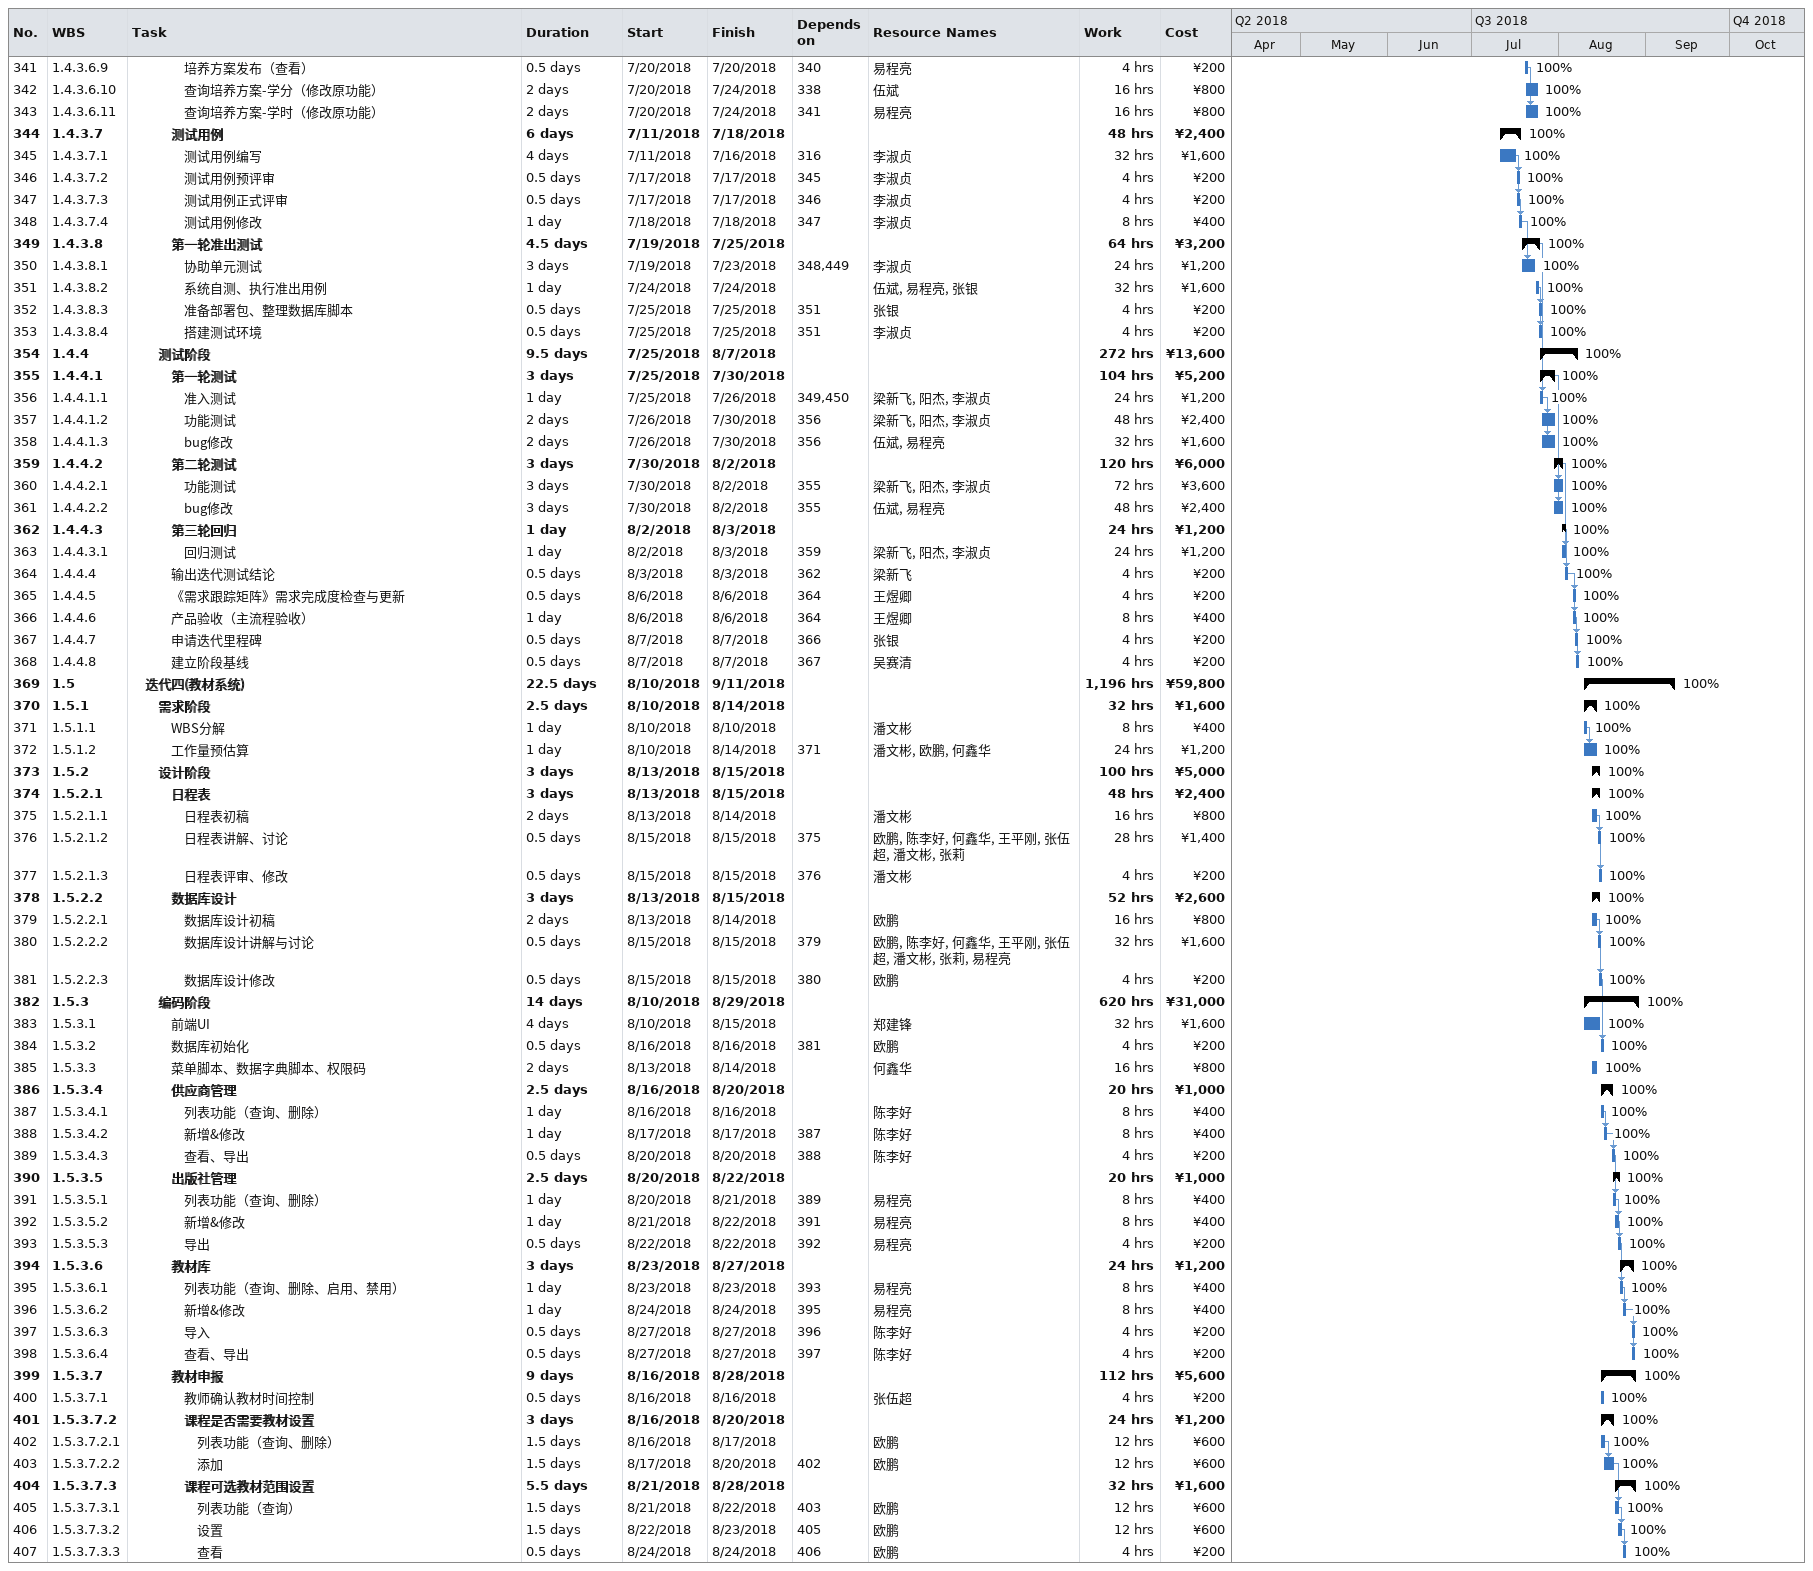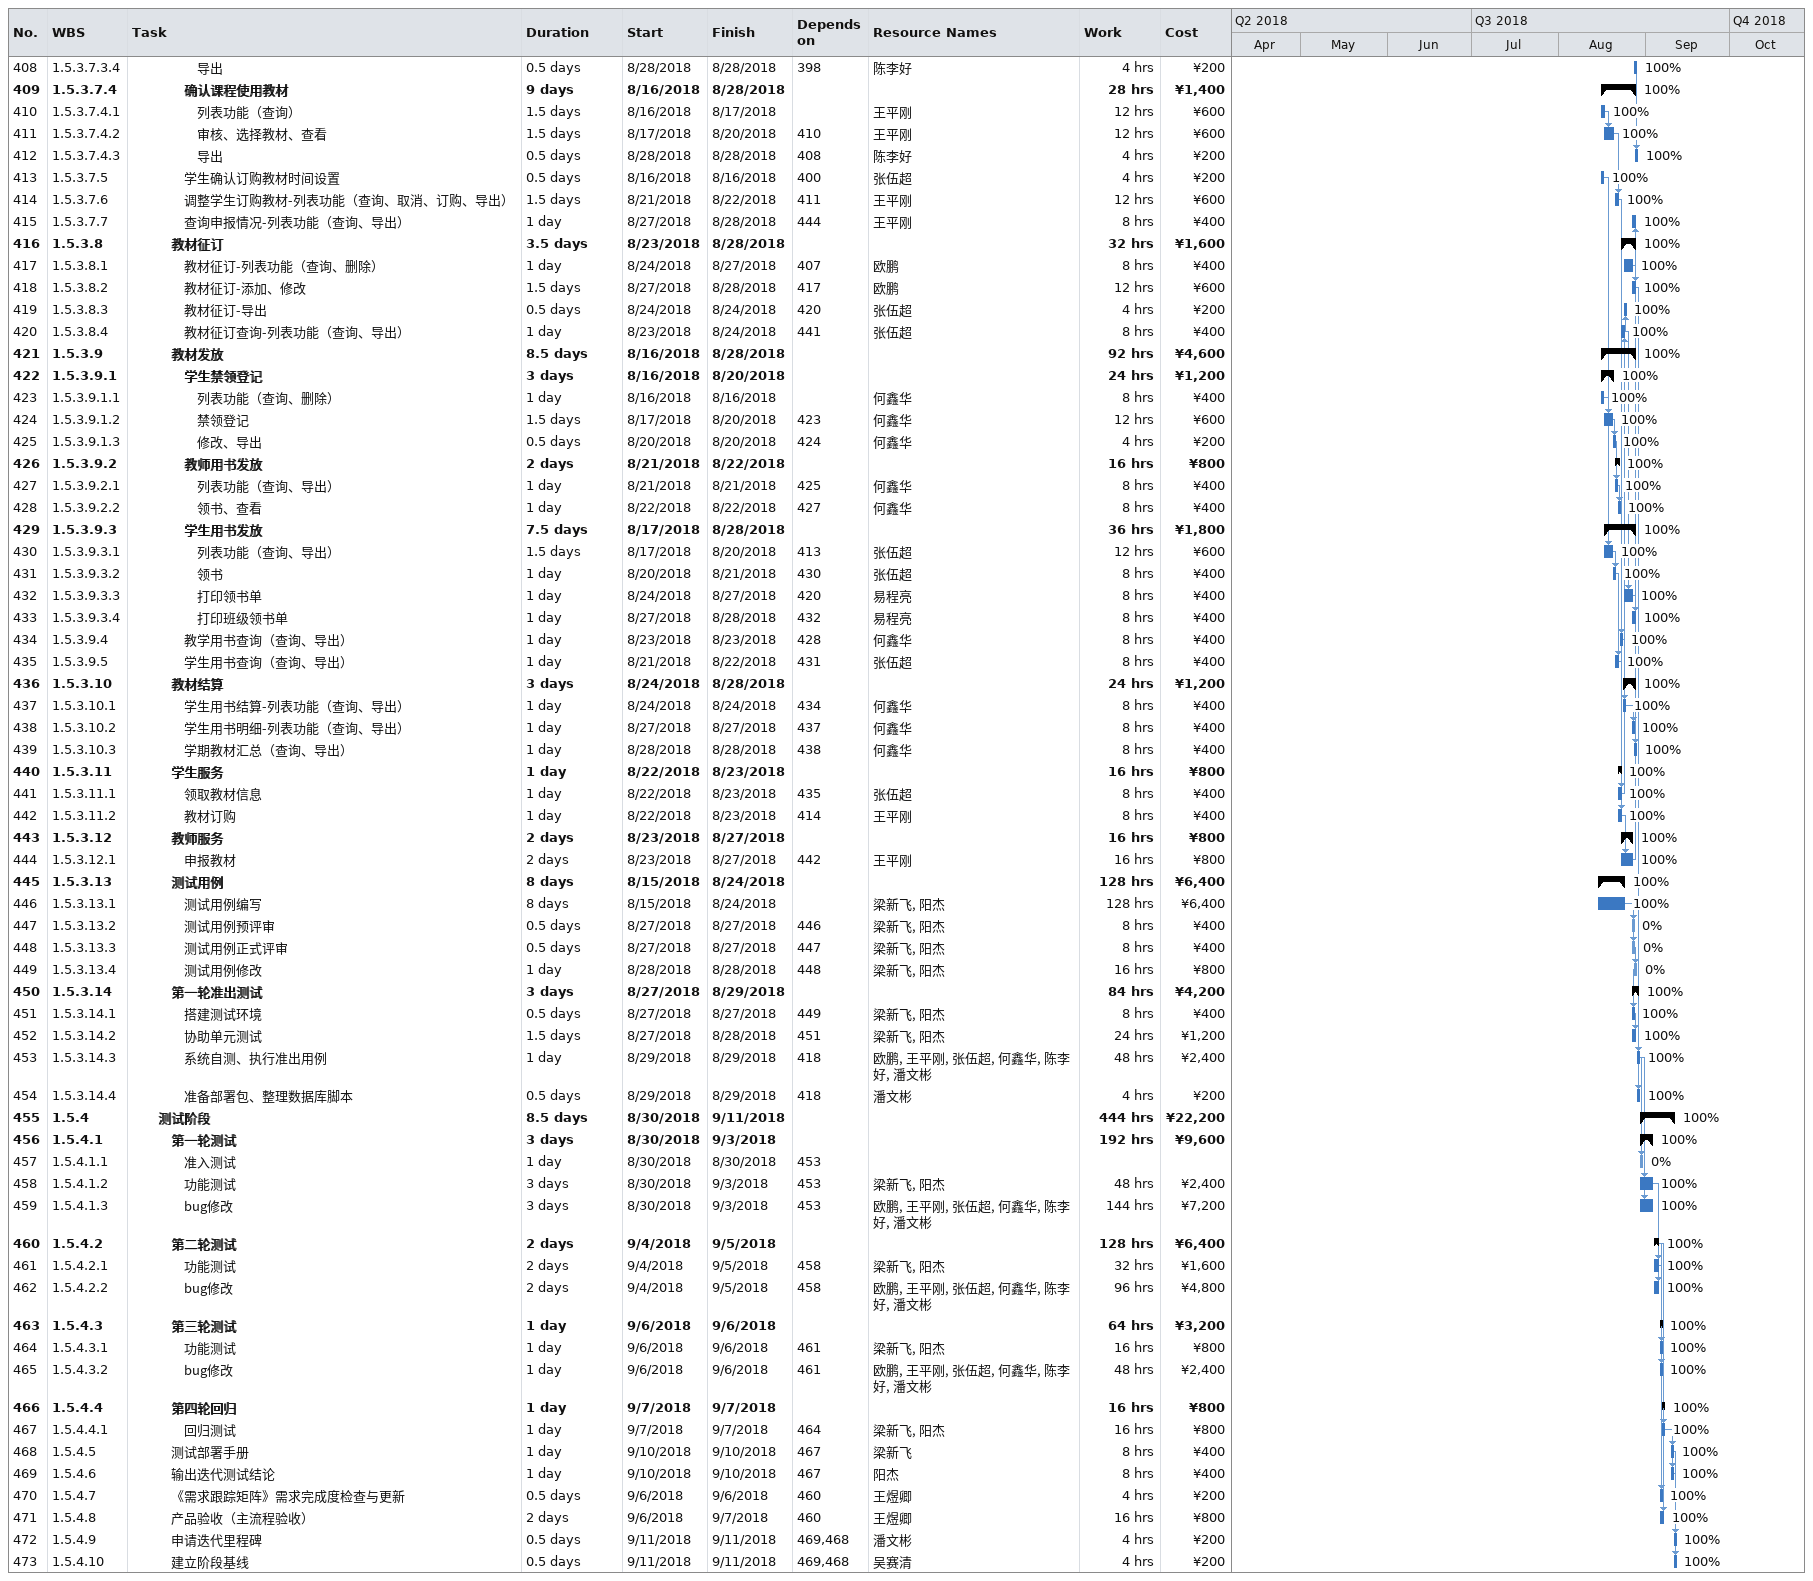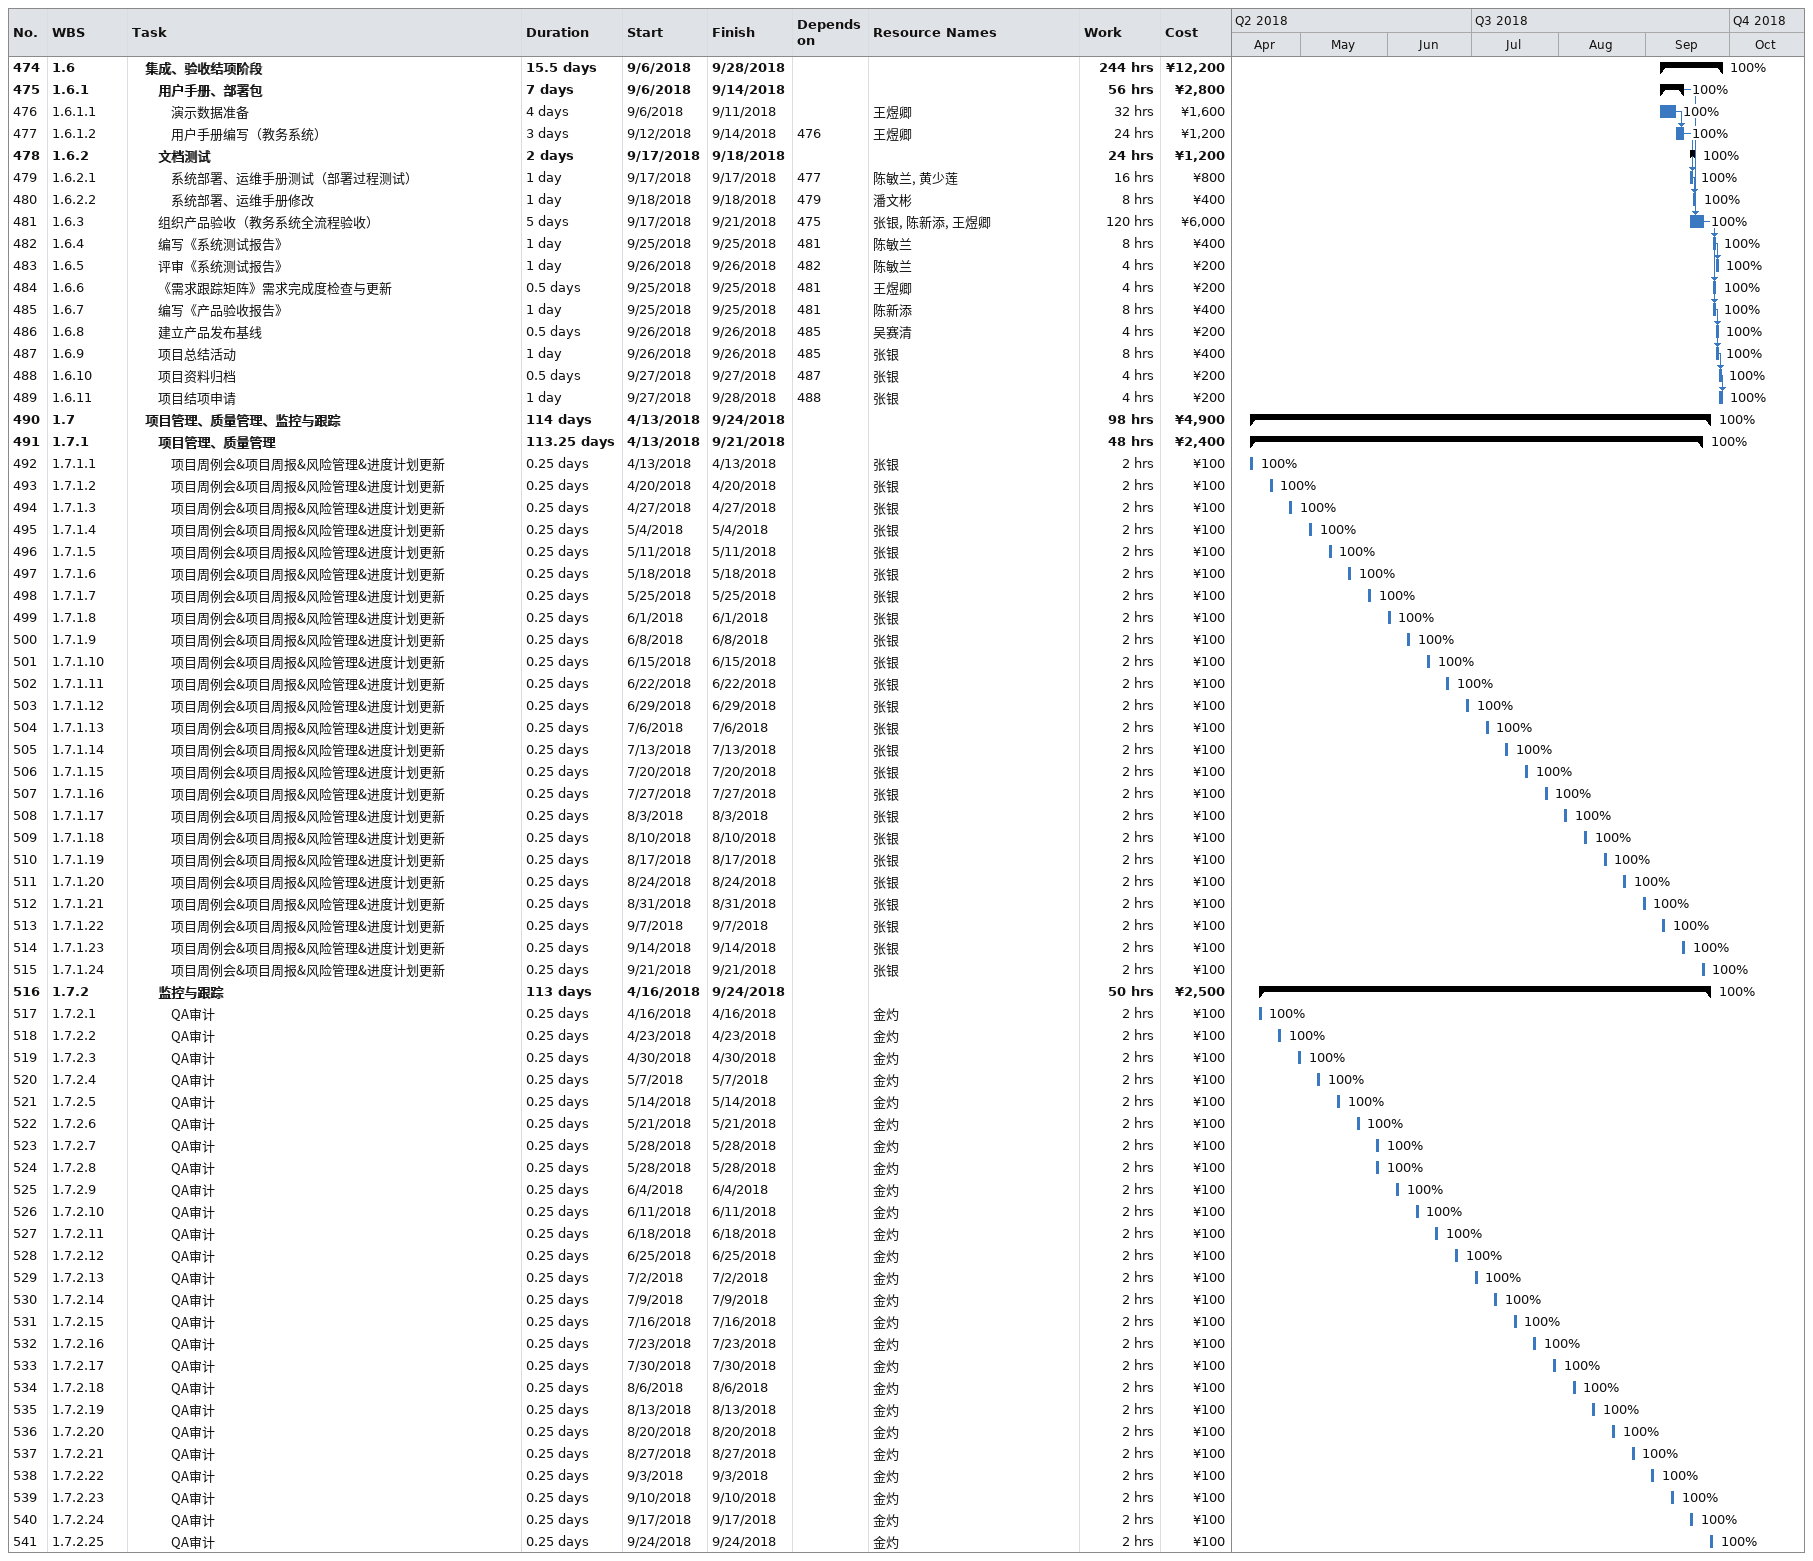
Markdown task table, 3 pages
| ID | WBS | Task | Duration | Start | Finish | Predecessors | Resources | % complete | Work (h) | Cost (¥) |
|---|---|---|---|---|---|---|---|---|---|---|
| 341 | 1.4.3.6.9 | 培养方案发布（查看） | 0.5d | 2018-07-20 | 2018-07-20 | 340 | 易程亮 | 100 | 4 | 200 |
| 342 | 1.4.3.6.10 | 查询培养方案-学分（修改原功能） | 2d | 2018-07-20 | 2018-07-24 | 338 | 伍斌 | 100 | 16 | 800 |
| 343 | 1.4.3.6.11 | 查询培养方案-学时（修改原功能） | 2d | 2018-07-20 | 2018-07-24 | 341 | 易程亮 | 100 | 16 | 800 |
| 344 | 1.4.3.7 | **测试用例** | 6d | 2018-07-11 | 2018-07-18 |  |  | 100 | 48 | 2400 |
| 345 | 1.4.3.7.1 | 测试用例编写 | 4d | 2018-07-11 | 2018-07-16 | 316 | 李淑贞 | 100 | 32 | 1600 |
| 346 | 1.4.3.7.2 | 测试用例预评审 | 0.5d | 2018-07-17 | 2018-07-17 | 345 | 李淑贞 | 100 | 4 | 200 |
| 347 | 1.4.3.7.3 | 测试用例正式评审 | 0.5d | 2018-07-17 | 2018-07-17 | 346 | 李淑贞 | 100 | 4 | 200 |
| 348 | 1.4.3.7.4 | 测试用例修改 | 1d | 2018-07-18 | 2018-07-18 | 347 | 李淑贞 | 100 | 8 | 400 |
| 349 | 1.4.3.8 | **第一轮准出测试** | 4.5d | 2018-07-19 | 2018-07-25 |  |  | 100 | 64 | 3200 |
| 350 | 1.4.3.8.1 | 协助单元测试 | 3d | 2018-07-19 | 2018-07-23 | 348, 449 | 李淑贞 | 100 | 24 | 1200 |
| 351 | 1.4.3.8.2 | 系统自测、执行准出用例 | 1d | 2018-07-24 | 2018-07-24 |  | 伍斌, 易程亮, 张银 | 100 | 32 | 1600 |
| 352 | 1.4.3.8.3 | 准备部署包、整理数据库脚本 | 0.5d | 2018-07-25 | 2018-07-25 | 351 | 张银 | 100 | 4 | 200 |
| 353 | 1.4.3.8.4 | 搭建测试环境 | 0.5d | 2018-07-25 | 2018-07-25 | 351 | 李淑贞 | 100 | 4 | 200 |
| 354 | 1.4.4 | **测试阶段** | 9.5d | 2018-07-25 | 2018-08-07 |  |  | 100 | 272 | 13600 |
| 355 | 1.4.4.1 | **第一轮测试** | 3d | 2018-07-25 | 2018-07-30 |  |  | 100 | 104 | 5200 |
| 356 | 1.4.4.1.1 | 准入测试 | 1d | 2018-07-25 | 2018-07-26 | 349, 450 | 梁新飞, 阳杰, 李淑贞 | 100 | 24 | 1200 |
| 357 | 1.4.4.1.2 | 功能测试 | 2d | 2018-07-26 | 2018-07-30 | 356 | 梁新飞, 阳杰, 李淑贞 | 100 | 48 | 2400 |
| 358 | 1.4.4.1.3 | bug修改 | 2d | 2018-07-26 | 2018-07-30 | 356 | 伍斌, 易程亮 | 100 | 32 | 1600 |
| 359 | 1.4.4.2 | **第二轮测试** | 3d | 2018-07-30 | 2018-08-02 |  |  | 100 | 120 | 6000 |
| 360 | 1.4.4.2.1 | 功能测试 | 3d | 2018-07-30 | 2018-08-02 | 355 | 梁新飞, 阳杰, 李淑贞 | 100 | 72 | 3600 |
| 361 | 1.4.4.2.2 | bug修改 | 3d | 2018-07-30 | 2018-08-02 | 355 | 伍斌, 易程亮 | 100 | 48 | 2400 |
| 362 | 1.4.4.3 | **第三轮回归** | 1d | 2018-08-02 | 2018-08-03 |  |  | 100 | 24 | 1200 |
| 363 | 1.4.4.3.1 | 回归测试 | 1d | 2018-08-02 | 2018-08-03 | 359 | 梁新飞, 阳杰, 李淑贞 | 100 | 24 | 1200 |
| 364 | 1.4.4.4 | 输出迭代测试结论 | 0.5d | 2018-08-03 | 2018-08-03 | 362 | 梁新飞 | 100 | 4 | 200 |
| 365 | 1.4.4.5 | 《需求跟踪矩阵》需求完成度检查与更新 | 0.5d | 2018-08-06 | 2018-08-06 | 364 | 王煜卿 | 100 | 4 | 200 |
| 366 | 1.4.4.6 | 产品验收（主流程验收） | 1d | 2018-08-06 | 2018-08-06 | 364 | 王煜卿 | 100 | 8 | 400 |
| 367 | 1.4.4.7 | 申请迭代里程碑 | 0.5d | 2018-08-07 | 2018-08-07 | 366 | 张银 | 100 | 4 | 200 |
| 368 | 1.4.4.8 | 建立阶段基线 | 0.5d | 2018-08-07 | 2018-08-07 | 367 | 吴赛清 | 100 | 4 | 200 |
| 369 | 1.5 | **迭代四(教材系统)** | 22.5d | 2018-08-10 | 2018-09-11 |  |  | 100 | 1196 | 59800 |
| 370 | 1.5.1 | **需求阶段** | 2.5d | 2018-08-10 | 2018-08-14 |  |  | 100 | 32 | 1600 |
| 371 | 1.5.1.1 | WBS分解 | 1d | 2018-08-10 | 2018-08-10 |  | 潘文彬 | 100 | 8 | 400 |
| 372 | 1.5.1.2 | 工作量预估算 | 1d | 2018-08-10 | 2018-08-14 | 371 | 潘文彬, 欧鹏, 何鑫华 | 100 | 24 | 1200 |
| 373 | 1.5.2 | **设计阶段** | 3d | 2018-08-13 | 2018-08-15 |  |  | 100 | 100 | 5000 |
| 374 | 1.5.2.1 | **日程表** | 3d | 2018-08-13 | 2018-08-15 |  |  | 100 | 48 | 2400 |
| 375 | 1.5.2.1.1 | 日程表初稿 | 2d | 2018-08-13 | 2018-08-14 |  | 潘文彬 | 100 | 16 | 800 |
| 376 | 1.5.2.1.2 | 日程表讲解、讨论 | 0.5d | 2018-08-15 | 2018-08-15 | 375 | 欧鹏, 陈李好, 何鑫华, 王平刚, 张伍超, 潘文彬, 张莉 | 100 | 28 | 1400 |
| 377 | 1.5.2.1.3 | 日程表评审、修改 | 0.5d | 2018-08-15 | 2018-08-15 | 376 | 潘文彬 | 100 | 4 | 200 |
| 378 | 1.5.2.2 | **数据库设计** | 3d | 2018-08-13 | 2018-08-15 |  |  | 100 | 52 | 2600 |
| 379 | 1.5.2.2.1 | 数据库设计初稿 | 2d | 2018-08-13 | 2018-08-14 |  | 欧鹏 | 100 | 16 | 800 |
| 380 | 1.5.2.2.2 | 数据库设计讲解与讨论 | 0.5d | 2018-08-15 | 2018-08-15 | 379 | 欧鹏, 陈李好, 何鑫华, 王平刚, 张伍超, 潘文彬, 张莉, 易程亮 | 100 | 32 | 1600 |
| 381 | 1.5.2.2.3 | 数据库设计修改 | 0.5d | 2018-08-15 | 2018-08-15 | 380 | 欧鹏 | 100 | 4 | 200 |
| 382 | 1.5.3 | **编码阶段** | 14d | 2018-08-10 | 2018-08-29 |  |  | 100 | 620 | 31000 |
| 383 | 1.5.3.1 | 前端UI | 4d | 2018-08-10 | 2018-08-15 |  | 郑建锋 | 100 | 32 | 1600 |
| 384 | 1.5.3.2 | 数据库初始化 | 0.5d | 2018-08-16 | 2018-08-16 | 381 | 欧鹏 | 100 | 4 | 200 |
| 385 | 1.5.3.3 | 菜单脚本、数据字典脚本、权限码 | 2d | 2018-08-13 | 2018-08-14 |  | 何鑫华 | 100 | 16 | 800 |
| 386 | 1.5.3.4 | **供应商管理** | 2.5d | 2018-08-16 | 2018-08-20 |  |  | 100 | 20 | 1000 |
| 387 | 1.5.3.4.1 | 列表功能（查询、删除） | 1d | 2018-08-16 | 2018-08-16 |  | 陈李好 | 100 | 8 | 400 |
| 388 | 1.5.3.4.2 | 新增&修改 | 1d | 2018-08-17 | 2018-08-17 | 387 | 陈李好 | 100 | 8 | 400 |
| 389 | 1.5.3.4.3 | 查看、导出 | 0.5d | 2018-08-20 | 2018-08-20 | 388 | 陈李好 | 100 | 4 | 200 |
| 390 | 1.5.3.5 | **出版社管理** | 2.5d | 2018-08-20 | 2018-08-22 |  |  | 100 | 20 | 1000 |
| 391 | 1.5.3.5.1 | 列表功能（查询、删除） | 1d | 2018-08-20 | 2018-08-21 | 389 | 易程亮 | 100 | 8 | 400 |
| 392 | 1.5.3.5.2 | 新增&修改 | 1d | 2018-08-21 | 2018-08-22 | 391 | 易程亮 | 100 | 8 | 400 |
| 393 | 1.5.3.5.3 | 导出 | 0.5d | 2018-08-22 | 2018-08-22 | 392 | 易程亮 | 100 | 4 | 200 |
| 394 | 1.5.3.6 | **教材库** | 3d | 2018-08-23 | 2018-08-27 |  |  | 100 | 24 | 1200 |
| 395 | 1.5.3.6.1 | 列表功能（查询、删除、启用、禁用） | 1d | 2018-08-23 | 2018-08-23 | 393 | 易程亮 | 100 | 8 | 400 |
| 396 | 1.5.3.6.2 | 新增&修改 | 1d | 2018-08-24 | 2018-08-24 | 395 | 易程亮 | 100 | 8 | 400 |
| 397 | 1.5.3.6.3 | 导入 | 0.5d | 2018-08-27 | 2018-08-27 | 396 | 陈李好 | 100 | 4 | 200 |
| 398 | 1.5.3.6.4 | 查看、导出 | 0.5d | 2018-08-27 | 2018-08-27 | 397 | 陈李好 | 100 | 4 | 200 |
| 399 | 1.5.3.7 | **教材申报** | 9d | 2018-08-16 | 2018-08-28 |  |  | 100 | 112 | 5600 |
| 400 | 1.5.3.7.1 | 教师确认教材时间控制 | 0.5d | 2018-08-16 | 2018-08-16 |  | 张伍超 | 100 | 4 | 200 |
| 401 | 1.5.3.7.2 | **课程是否需要教材设置** | 3d | 2018-08-16 | 2018-08-20 |  |  | 100 | 24 | 1200 |
| 402 | 1.5.3.7.2.1 | 列表功能（查询、删除） | 1.5d | 2018-08-16 | 2018-08-17 |  | 欧鹏 | 100 | 12 | 600 |
| 403 | 1.5.3.7.2.2 | 添加 | 1.5d | 2018-08-17 | 2018-08-20 | 402 | 欧鹏 | 100 | 12 | 600 |
| 404 | 1.5.3.7.3 | **课程可选教材范围设置** | 5.5d | 2018-08-21 | 2018-08-28 |  |  | 100 | 32 | 1600 |
| 405 | 1.5.3.7.3.1 | 列表功能（查询） | 1.5d | 2018-08-21 | 2018-08-22 | 403 | 欧鹏 | 100 | 12 | 600 |
| 406 | 1.5.3.7.3.2 | 设置 | 1.5d | 2018-08-22 | 2018-08-23 | 405 | 欧鹏 | 100 | 12 | 600 |
| 407 | 1.5.3.7.3.3 | 查看 | 0.5d | 2018-08-24 | 2018-08-24 | 406 | 欧鹏 | 100 | 4 | 200 |
| 408 | 1.5.3.7.3.4 | 导出 | 0.5d | 2018-08-28 | 2018-08-28 | 398 | 陈李好 | 100 | 4 | 200 |
| 409 | 1.5.3.7.4 | **确认课程使用教材** | 9d | 2018-08-16 | 2018-08-28 |  |  | 100 | 28 | 1400 |
| 410 | 1.5.3.7.4.1 | 列表功能（查询） | 1.5d | 2018-08-16 | 2018-08-17 |  | 王平刚 | 100 | 12 | 600 |
| 411 | 1.5.3.7.4.2 | 审核、选择教材、查看 | 1.5d | 2018-08-17 | 2018-08-20 | 410 | 王平刚 | 100 | 12 | 600 |
| 412 | 1.5.3.7.4.3 | 导出 | 0.5d | 2018-08-28 | 2018-08-28 | 408 | 陈李好 | 100 | 4 | 200 |
| 413 | 1.5.3.7.5 | 学生确认订购教材时间设置 | 0.5d | 2018-08-16 | 2018-08-16 | 400 | 张伍超 | 100 | 4 | 200 |
| 414 | 1.5.3.7.6 | 调整学生订购教材-列表功能（查询、取消、订购、导出） | 1.5d | 2018-08-21 | 2018-08-22 | 411 | 王平刚 | 100 | 12 | 600 |
| 415 | 1.5.3.7.7 | 查询申报情况-列表功能（查询、导出） | 1d | 2018-08-27 | 2018-08-28 | 444 | 王平刚 | 100 | 8 | 400 |
| 416 | 1.5.3.8 | **教材征订** | 3.5d | 2018-08-23 | 2018-08-28 |  |  | 100 | 32 | 1600 |
| 417 | 1.5.3.8.1 | 教材征订-列表功能（查询、删除） | 1d | 2018-08-24 | 2018-08-27 | 407 | 欧鹏 | 100 | 8 | 400 |
| 418 | 1.5.3.8.2 | 教材征订-添加、修改 | 1.5d | 2018-08-27 | 2018-08-28 | 417 | 欧鹏 | 100 | 12 | 600 |
| 419 | 1.5.3.8.3 | 教材征订-导出 | 0.5d | 2018-08-24 | 2018-08-24 | 420 | 张伍超 | 100 | 4 | 200 |
| 420 | 1.5.3.8.4 | 教材征订查询-列表功能（查询、导出） | 1d | 2018-08-23 | 2018-08-24 | 441 | 张伍超 | 100 | 8 | 400 |
| 421 | 1.5.3.9 | **教材发放** | 8.5d | 2018-08-16 | 2018-08-28 |  |  | 100 | 92 | 4600 |
| 422 | 1.5.3.9.1 | **学生禁领登记** | 3d | 2018-08-16 | 2018-08-20 |  |  | 100 | 24 | 1200 |
| 423 | 1.5.3.9.1.1 | 列表功能（查询、删除） | 1d | 2018-08-16 | 2018-08-16 |  | 何鑫华 | 100 | 8 | 400 |
| 424 | 1.5.3.9.1.2 | 禁领登记 | 1.5d | 2018-08-17 | 2018-08-20 | 423 | 何鑫华 | 100 | 12 | 600 |
| 425 | 1.5.3.9.1.3 | 修改、导出 | 0.5d | 2018-08-20 | 2018-08-20 | 424 | 何鑫华 | 100 | 4 | 200 |
| 426 | 1.5.3.9.2 | **教师用书发放** | 2d | 2018-08-21 | 2018-08-22 |  |  | 100 | 16 | 800 |
| 427 | 1.5.3.9.2.1 | 列表功能（查询、导出） | 1d | 2018-08-21 | 2018-08-21 | 425 | 何鑫华 | 100 | 8 | 400 |
| 428 | 1.5.3.9.2.2 | 领书、查看 | 1d | 2018-08-22 | 2018-08-22 | 427 | 何鑫华 | 100 | 8 | 400 |
| 429 | 1.5.3.9.3 | **学生用书发放** | 7.5d | 2018-08-17 | 2018-08-28 |  |  | 100 | 36 | 1800 |
| 430 | 1.5.3.9.3.1 | 列表功能（查询、导出） | 1.5d | 2018-08-17 | 2018-08-20 | 413 | 张伍超 | 100 | 12 | 600 |
| 431 | 1.5.3.9.3.2 | 领书 | 1d | 2018-08-20 | 2018-08-21 | 430 | 张伍超 | 100 | 8 | 400 |
| 432 | 1.5.3.9.3.3 | 打印领书单 | 1d | 2018-08-24 | 2018-08-27 | 420 | 易程亮 | 100 | 8 | 400 |
| 433 | 1.5.3.9.3.4 | 打印班级领书单 | 1d | 2018-08-27 | 2018-08-28 | 432 | 易程亮 | 100 | 8 | 400 |
| 434 | 1.5.3.9.4 | 教学用书查询（查询、导出） | 1d | 2018-08-23 | 2018-08-23 | 428 | 何鑫华 | 100 | 8 | 400 |
| 435 | 1.5.3.9.5 | 学生用书查询（查询、导出） | 1d | 2018-08-21 | 2018-08-22 | 431 | 张伍超 | 100 | 8 | 400 |
| 436 | 1.5.3.10 | **教材结算** | 3d | 2018-08-24 | 2018-08-28 |  |  | 100 | 24 | 1200 |
| 437 | 1.5.3.10.1 | 学生用书结算-列表功能（查询、导出） | 1d | 2018-08-24 | 2018-08-24 | 434 | 何鑫华 | 100 | 8 | 400 |
| 438 | 1.5.3.10.2 | 学生用书明细-列表功能（查询、导出） | 1d | 2018-08-27 | 2018-08-27 | 437 | 何鑫华 | 100 | 8 | 400 |
| 439 | 1.5.3.10.3 | 学期教材汇总（查询、导出） | 1d | 2018-08-28 | 2018-08-28 | 438 | 何鑫华 | 100 | 8 | 400 |
| 440 | 1.5.3.11 | **学生服务** | 1d | 2018-08-22 | 2018-08-23 |  |  | 100 | 16 | 800 |
| 441 | 1.5.3.11.1 | 领取教材信息 | 1d | 2018-08-22 | 2018-08-23 | 435 | 张伍超 | 100 | 8 | 400 |
| 442 | 1.5.3.11.2 | 教材订购 | 1d | 2018-08-22 | 2018-08-23 | 414 | 王平刚 | 100 | 8 | 400 |
| 443 | 1.5.3.12 | **教师服务** | 2d | 2018-08-23 | 2018-08-27 |  |  | 100 | 16 | 800 |
| 444 | 1.5.3.12.1 | 申报教材 | 2d | 2018-08-23 | 2018-08-27 | 442 | 王平刚 | 100 | 16 | 800 |
| 445 | 1.5.3.13 | **测试用例** | 8d | 2018-08-15 | 2018-08-24 |  |  | 100 | 128 | 6400 |
| 446 | 1.5.3.13.1 | 测试用例编写 | 8d | 2018-08-15 | 2018-08-24 |  | 梁新飞, 阳杰 | 100 | 128 | 6400 |
| 447 | 1.5.3.13.2 | 测试用例预评审 | 0.5d | 2018-08-27 | 2018-08-27 | 446 | 梁新飞, 阳杰 | 0 | 8 | 400 |
| 448 | 1.5.3.13.3 | 测试用例正式评审 | 0.5d | 2018-08-27 | 2018-08-27 | 447 | 梁新飞, 阳杰 | 0 | 8 | 400 |
| 449 | 1.5.3.13.4 | 测试用例修改 | 1d | 2018-08-28 | 2018-08-28 | 448 | 梁新飞, 阳杰 | 0 | 16 | 800 |
| 450 | 1.5.3.14 | **第一轮准出测试** | 3d | 2018-08-27 | 2018-08-29 |  |  | 100 | 84 | 4200 |
| 451 | 1.5.3.14.1 | 搭建测试环境 | 0.5d | 2018-08-27 | 2018-08-27 | 449 | 梁新飞, 阳杰 | 100 | 8 | 400 |
| 452 | 1.5.3.14.2 | 协助单元测试 | 1.5d | 2018-08-27 | 2018-08-28 | 451 | 梁新飞, 阳杰 | 100 | 24 | 1200 |
| 453 | 1.5.3.14.3 | 系统自测、执行准出用例 | 1d | 2018-08-29 | 2018-08-29 | 418 | 欧鹏, 王平刚, 张伍超, 何鑫华, 陈李好, 潘文彬 | 100 | 48 | 2400 |
| 454 | 1.5.3.14.4 | 准备部署包、整理数据库脚本 | 0.5d | 2018-08-29 | 2018-08-29 | 418 | 潘文彬 | 100 | 4 | 200 |
| 455 | 1.5.4 | **测试阶段** | 8.5d | 2018-08-30 | 2018-09-11 |  |  | 100 | 444 | 22200 |
| 456 | 1.5.4.1 | **第一轮测试** | 3d | 2018-08-30 | 2018-09-03 |  |  | 100 | 192 | 9600 |
| 457 | 1.5.4.1.1 | 准入测试 | 1d | 2018-08-30 | 2018-08-30 | 453 |  | 0 |  |  |
| 458 | 1.5.4.1.2 | 功能测试 | 3d | 2018-08-30 | 2018-09-03 | 453 | 梁新飞, 阳杰 | 100 | 48 | 2400 |
| 459 | 1.5.4.1.3 | bug修改 | 3d | 2018-08-30 | 2018-09-03 | 453 | 欧鹏, 王平刚, 张伍超, 何鑫华, 陈李好, 潘文彬 | 100 | 144 | 7200 |
| 460 | 1.5.4.2 | **第二轮测试** | 2d | 2018-09-04 | 2018-09-05 |  |  | 100 | 128 | 6400 |
| 461 | 1.5.4.2.1 | 功能测试 | 2d | 2018-09-04 | 2018-09-05 | 458 | 梁新飞, 阳杰 | 100 | 32 | 1600 |
| 462 | 1.5.4.2.2 | bug修改 | 2d | 2018-09-04 | 2018-09-05 | 458 | 欧鹏, 王平刚, 张伍超, 何鑫华, 陈李好, 潘文彬 | 100 | 96 | 4800 |
| 463 | 1.5.4.3 | **第三轮测试** | 1d | 2018-09-06 | 2018-09-06 |  |  | 100 | 64 | 3200 |
| 464 | 1.5.4.3.1 | 功能测试 | 1d | 2018-09-06 | 2018-09-06 | 461 | 梁新飞, 阳杰 | 100 | 16 | 800 |
| 465 | 1.5.4.3.2 | bug修改 | 1d | 2018-09-06 | 2018-09-06 | 461 | 欧鹏, 王平刚, 张伍超, 何鑫华, 陈李好, 潘文彬 | 100 | 48 | 2400 |
| 466 | 1.5.4.4 | **第四轮回归** | 1d | 2018-09-07 | 2018-09-07 |  |  | 100 | 16 | 800 |
| 467 | 1.5.4.4.1 | 回归测试 | 1d | 2018-09-07 | 2018-09-07 | 464 | 梁新飞, 阳杰 | 100 | 16 | 800 |
| 468 | 1.5.4.5 | 测试部署手册 | 1d | 2018-09-10 | 2018-09-10 | 467 | 梁新飞 | 100 | 8 | 400 |
| 469 | 1.5.4.6 | 输出迭代测试结论 | 1d | 2018-09-10 | 2018-09-10 | 467 | 阳杰 | 100 | 8 | 400 |
| 470 | 1.5.4.7 | 《需求跟踪矩阵》需求完成度检查与更新 | 0.5d | 2018-09-06 | 2018-09-06 | 460 | 王煜卿 | 100 | 4 | 200 |
| 471 | 1.5.4.8 | 产品验收（主流程验收） | 2d | 2018-09-06 | 2018-09-07 | 460 | 王煜卿 | 100 | 16 | 800 |
| 472 | 1.5.4.9 | 申请迭代里程碑 | 0.5d | 2018-09-11 | 2018-09-11 | 469, 468 | 潘文彬 | 100 | 4 | 200 |
| 473 | 1.5.4.10 | 建立阶段基线 | 0.5d | 2018-09-11 | 2018-09-11 | 469, 468 | 吴赛清 | 100 | 4 | 200 |
| 474 | 1.6 | **集成、验收结项阶段** | 15.5d | 2018-09-06 | 2018-09-28 |  |  | 100 | 244 | 12200 |
| 475 | 1.6.1 | **用户手册、部署包** | 7d | 2018-09-06 | 2018-09-14 |  |  | 100 | 56 | 2800 |
| 476 | 1.6.1.1 | 演示数据准备 | 4d | 2018-09-06 | 2018-09-11 |  | 王煜卿 | 100 | 32 | 1600 |
| 477 | 1.6.1.2 | 用户手册编写（教务系统） | 3d | 2018-09-12 | 2018-09-14 | 476 | 王煜卿 | 100 | 24 | 1200 |
| 478 | 1.6.2 | **文档测试** | 2d | 2018-09-17 | 2018-09-18 |  |  | 100 | 24 | 1200 |
| 479 | 1.6.2.1 | 系统部署、运维手册测试（部署过程测试） | 1d | 2018-09-17 | 2018-09-17 | 477 | 陈敏兰, 黄少莲 | 100 | 16 | 800 |
| 480 | 1.6.2.2 | 系统部署、运维手册修改 | 1d | 2018-09-18 | 2018-09-18 | 479 | 潘文彬 | 100 | 8 | 400 |
| 481 | 1.6.3 | 组织产品验收（教务系统全流程验收） | 5d | 2018-09-17 | 2018-09-21 | 475 | 张银, 陈新添, 王煜卿 | 100 | 120 | 6000 |
| 482 | 1.6.4 | 编写《系统测试报告》 | 1d | 2018-09-25 | 2018-09-25 | 481 | 陈敏兰 | 100 | 8 | 400 |
| 483 | 1.6.5 | 评审《系统测试报告》 | 1d | 2018-09-26 | 2018-09-26 | 482 | 陈敏兰 | 100 | 4 | 200 |
| 484 | 1.6.6 | 《需求跟踪矩阵》需求完成度检查与更新 | 0.5d | 2018-09-25 | 2018-09-25 | 481 | 王煜卿 | 100 | 4 | 200 |
| 485 | 1.6.7 | 编写《产品验收报告》 | 1d | 2018-09-25 | 2018-09-25 | 481 | 陈新添 | 100 | 8 | 400 |
| 486 | 1.6.8 | 建立产品发布基线 | 0.5d | 2018-09-26 | 2018-09-26 | 485 | 吴赛清 | 100 | 4 | 200 |
| 487 | 1.6.9 | 项目总结活动 | 1d | 2018-09-26 | 2018-09-26 | 485 | 张银 | 100 | 8 | 400 |
| 488 | 1.6.10 | 项目资料归档 | 0.5d | 2018-09-27 | 2018-09-27 | 487 | 张银 | 100 | 4 | 200 |
| 489 | 1.6.11 | 项目结项申请 | 1d | 2018-09-27 | 2018-09-28 | 488 | 张银 | 100 | 4 | 200 |
| 490 | 1.7 | **项目管理、质量管理、监控与跟踪** | 114d | 2018-04-13 | 2018-09-24 |  |  | 100 | 98 | 4900 |
| 491 | 1.7.1 | **项目管理、质量管理** | 113.25d | 2018-04-13 | 2018-09-21 |  |  | 100 | 48 | 2400 |
| 492 | 1.7.1.1 | 项目周例会&项目周报&风险管理&进度计划更新 | 0.25d | 2018-04-13 | 2018-04-13 |  | 张银 | 100 | 2 | 100 |
| 493 | 1.7.1.2 | 项目周例会&项目周报&风险管理&进度计划更新 | 0.25d | 2018-04-20 | 2018-04-20 |  | 张银 | 100 | 2 | 100 |
| 494 | 1.7.1.3 | 项目周例会&项目周报&风险管理&进度计划更新 | 0.25d | 2018-04-27 | 2018-04-27 |  | 张银 | 100 | 2 | 100 |
| 495 | 1.7.1.4 | 项目周例会&项目周报&风险管理&进度计划更新 | 0.25d | 2018-05-04 | 2018-05-04 |  | 张银 | 100 | 2 | 100 |
| 496 | 1.7.1.5 | 项目周例会&项目周报&风险管理&进度计划更新 | 0.25d | 2018-05-11 | 2018-05-11 |  | 张银 | 100 | 2 | 100 |
| 497 | 1.7.1.6 | 项目周例会&项目周报&风险管理&进度计划更新 | 0.25d | 2018-05-18 | 2018-05-18 |  | 张银 | 100 | 2 | 100 |
| 498 | 1.7.1.7 | 项目周例会&项目周报&风险管理&进度计划更新 | 0.25d | 2018-05-25 | 2018-05-25 |  | 张银 | 100 | 2 | 100 |
| 499 | 1.7.1.8 | 项目周例会&项目周报&风险管理&进度计划更新 | 0.25d | 2018-06-01 | 2018-06-01 |  | 张银 | 100 | 2 | 100 |
| 500 | 1.7.1.9 | 项目周例会&项目周报&风险管理&进度计划更新 | 0.25d | 2018-06-08 | 2018-06-08 |  | 张银 | 100 | 2 | 100 |
| 501 | 1.7.1.10 | 项目周例会&项目周报&风险管理&进度计划更新 | 0.25d | 2018-06-15 | 2018-06-15 |  | 张银 | 100 | 2 | 100 |
| 502 | 1.7.1.11 | 项目周例会&项目周报&风险管理&进度计划更新 | 0.25d | 2018-06-22 | 2018-06-22 |  | 张银 | 100 | 2 | 100 |
| 503 | 1.7.1.12 | 项目周例会&项目周报&风险管理&进度计划更新 | 0.25d | 2018-06-29 | 2018-06-29 |  | 张银 | 100 | 2 | 100 |
| 504 | 1.7.1.13 | 项目周例会&项目周报&风险管理&进度计划更新 | 0.25d | 2018-07-06 | 2018-07-06 |  | 张银 | 100 | 2 | 100 |
| 505 | 1.7.1.14 | 项目周例会&项目周报&风险管理&进度计划更新 | 0.25d | 2018-07-13 | 2018-07-13 |  | 张银 | 100 | 2 | 100 |
| 506 | 1.7.1.15 | 项目周例会&项目周报&风险管理&进度计划更新 | 0.25d | 2018-07-20 | 2018-07-20 |  | 张银 | 100 | 2 | 100 |
| 507 | 1.7.1.16 | 项目周例会&项目周报&风险管理&进度计划更新 | 0.25d | 2018-07-27 | 2018-07-27 |  | 张银 | 100 | 2 | 100 |
| 508 | 1.7.1.17 | 项目周例会&项目周报&风险管理&进度计划更新 | 0.25d | 2018-08-03 | 2018-08-03 |  | 张银 | 100 | 2 | 100 |
| 509 | 1.7.1.18 | 项目周例会&项目周报&风险管理&进度计划更新 | 0.25d | 2018-08-10 | 2018-08-10 |  | 张银 | 100 | 2 | 100 |
| 510 | 1.7.1.19 | 项目周例会&项目周报&风险管理&进度计划更新 | 0.25d | 2018-08-17 | 2018-08-17 |  | 张银 | 100 | 2 | 100 |
| 511 | 1.7.1.20 | 项目周例会&项目周报&风险管理&进度计划更新 | 0.25d | 2018-08-24 | 2018-08-24 |  | 张银 | 100 | 2 | 100 |
| 512 | 1.7.1.21 | 项目周例会&项目周报&风险管理&进度计划更新 | 0.25d | 2018-08-31 | 2018-08-31 |  | 张银 | 100 | 2 | 100 |
| 513 | 1.7.1.22 | 项目周例会&项目周报&风险管理&进度计划更新 | 0.25d | 2018-09-07 | 2018-09-07 |  | 张银 | 100 | 2 | 100 |
| 514 | 1.7.1.23 | 项目周例会&项目周报&风险管理&进度计划更新 | 0.25d | 2018-09-14 | 2018-09-14 |  | 张银 | 100 | 2 | 100 |
| 515 | 1.7.1.24 | 项目周例会&项目周报&风险管理&进度计划更新 | 0.25d | 2018-09-21 | 2018-09-21 |  | 张银 | 100 | 2 | 100 |
| 516 | 1.7.2 | **监控与跟踪** | 113d | 2018-04-16 | 2018-09-24 |  |  | 100 | 50 | 2500 |
| 517 | 1.7.2.1 | QA审计 | 0.25d | 2018-04-16 | 2018-04-16 |  | 金灼 | 100 | 2 | 100 |
| 518 | 1.7.2.2 | QA审计 | 0.25d | 2018-04-23 | 2018-04-23 |  | 金灼 | 100 | 2 | 100 |
| 519 | 1.7.2.3 | QA审计 | 0.25d | 2018-04-30 | 2018-04-30 |  | 金灼 | 100 | 2 | 100 |
| 520 | 1.7.2.4 | QA审计 | 0.25d | 2018-05-07 | 2018-05-07 |  | 金灼 | 100 | 2 | 100 |
| 521 | 1.7.2.5 | QA审计 | 0.25d | 2018-05-14 | 2018-05-14 |  | 金灼 | 100 | 2 | 100 |
| 522 | 1.7.2.6 | QA审计 | 0.25d | 2018-05-21 | 2018-05-21 |  | 金灼 | 100 | 2 | 100 |
| 523 | 1.7.2.7 | QA审计 | 0.25d | 2018-05-28 | 2018-05-28 |  | 金灼 | 100 | 2 | 100 |
| 524 | 1.7.2.8 | QA审计 | 0.25d | 2018-05-28 | 2018-05-28 |  | 金灼 | 100 | 2 | 100 |
| 525 | 1.7.2.9 | QA审计 | 0.25d | 2018-06-04 | 2018-06-04 |  | 金灼 | 100 | 2 | 100 |
| 526 | 1.7.2.10 | QA审计 | 0.25d | 2018-06-11 | 2018-06-11 |  | 金灼 | 100 | 2 | 100 |
| 527 | 1.7.2.11 | QA审计 | 0.25d | 2018-06-18 | 2018-06-18 |  | 金灼 | 100 | 2 | 100 |
| 528 | 1.7.2.12 | QA审计 | 0.25d | 2018-06-25 | 2018-06-25 |  | 金灼 | 100 | 2 | 100 |
| 529 | 1.7.2.13 | QA审计 | 0.25d | 2018-07-02 | 2018-07-02 |  | 金灼 | 100 | 2 | 100 |
| 530 | 1.7.2.14 | QA审计 | 0.25d | 2018-07-09 | 2018-07-09 |  | 金灼 | 100 | 2 | 100 |
| 531 | 1.7.2.15 | QA审计 | 0.25d | 2018-07-16 | 2018-07-16 |  | 金灼 | 100 | 2 | 100 |
| 532 | 1.7.2.16 | QA审计 | 0.25d | 2018-07-23 | 2018-07-23 |  | 金灼 | 100 | 2 | 100 |
| 533 | 1.7.2.17 | QA审计 | 0.25d | 2018-07-30 | 2018-07-30 |  | 金灼 | 100 | 2 | 100 |
| 534 | 1.7.2.18 | QA审计 | 0.25d | 2018-08-06 | 2018-08-06 |  | 金灼 | 100 | 2 | 100 |
| 535 | 1.7.2.19 | QA审计 | 0.25d | 2018-08-13 | 2018-08-13 |  | 金灼 | 100 | 2 | 100 |
| 536 | 1.7.2.20 | QA审计 | 0.25d | 2018-08-20 | 2018-08-20 |  | 金灼 | 100 | 2 | 100 |
| 537 | 1.7.2.21 | QA审计 | 0.25d | 2018-08-27 | 2018-08-27 |  | 金灼 | 100 | 2 | 100 |
| 538 | 1.7.2.22 | QA审计 | 0.25d | 2018-09-03 | 2018-09-03 |  | 金灼 | 100 | 2 | 100 |
| 539 | 1.7.2.23 | QA审计 | 0.25d | 2018-09-10 | 2018-09-10 |  | 金灼 | 100 | 2 | 100 |
| 540 | 1.7.2.24 | QA审计 | 0.25d | 2018-09-17 | 2018-09-17 |  | 金灼 | 100 | 2 | 100 |
| 541 | 1.7.2.25 | QA审计 | 0.25d | 2018-09-24 | 2018-09-24 |  | 金灼 | 100 | 2 | 100 |
